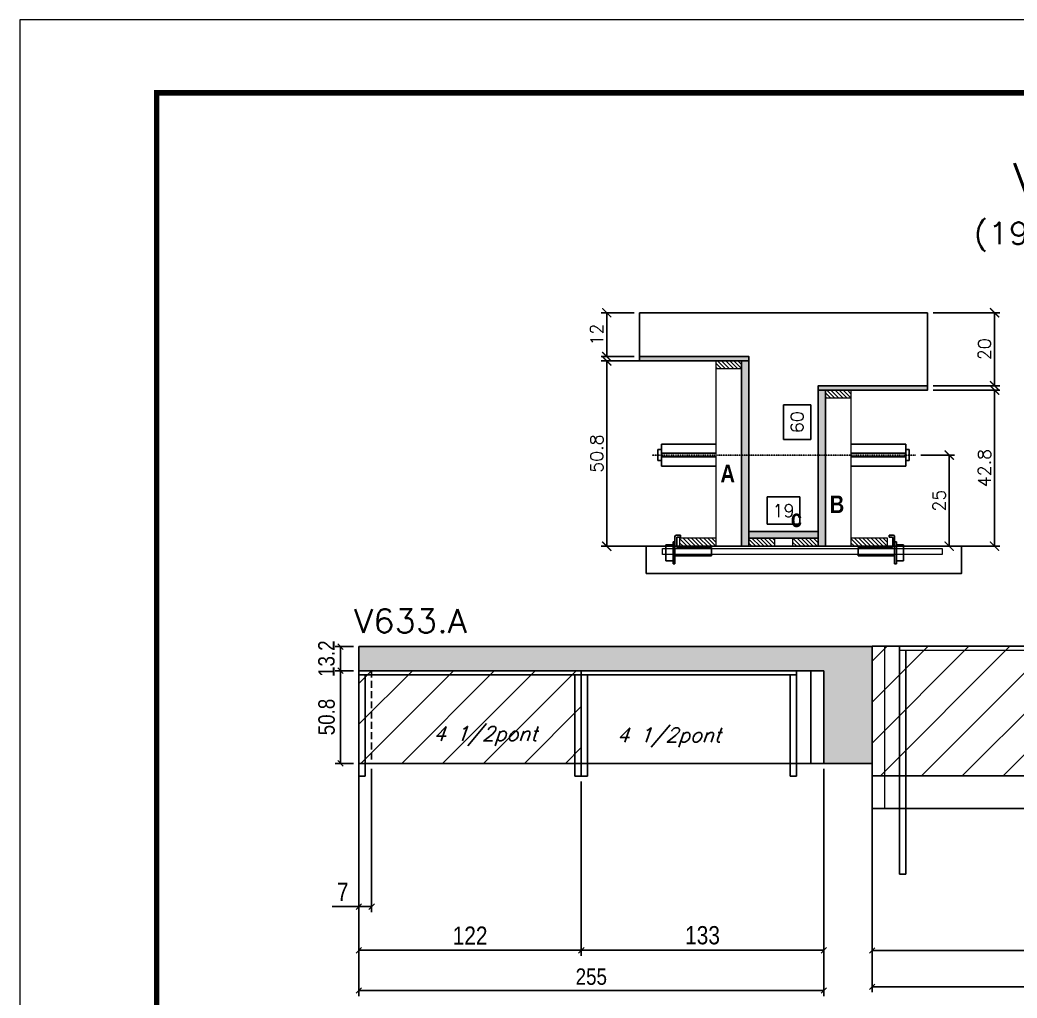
# Model space of a CAD drawing. Extents: x -20960 to -5926, y -2106 to 21915.
# Drawn here: x -12207 to -11660, y 11042 to 11578 of the extents above; entities that cross this region are included whole.
import ezdxf
from ezdxf.enums import TextEntityAlignment as Align

# ---------------------------------------------------------------- set-up
doc = ezdxf.new("R2010")
doc.units = 0
doc.linetypes.add('DASHED', pattern=[0.75, 0.5, -0.25])
doc.linetypes.add('HIDDEN', pattern=[0.375, 0.25, -0.125])
for name, color, linetype in [('barrote', 251, 'Continuous'), ('COTA', 241, 'Continuous'), ('Cota Seção (2x)', 4, 'Continuous'), ('detalhes', 4, 'Continuous'), ('Painéis', 200, 'Continuous'), ('presilha', 1, 'Continuous'), ('Reaproveitamento', 251, 'Continuous'), ('SARR_2.2x7', 40, 'Continuous'), ('SARR_3.5x7', 81, 'Continuous'), ('TENSOR', 3, 'Continuous'), ('texto', 7, 'Continuous'), ('Texto de Titulo', 7, 'Continuous'), ('Texto Qtd Sarr', 242, 'Continuous')]:
    doc.layers.add(name, color=color, linetype=linetype)
for name, color, linetype, lineweight in [('CONCRETO', 251, 'Continuous', 25), ('Folhas', 255, 'Continuous', 9), ('Hachura', 251, 'Continuous', 9), ('Madeira', 126, 'Continuous', 18), ('Sarr 2.2x7', 40, 'Continuous', 9), ('SARRAFO DE PRESSAO', 251, 'DASHED', 9), ('SCO-___-LAJ', 2, 'Continuous', 0), ('Texto Seção', 7, 'Continuous', 15)]:
    doc.layers.add(name, color=color, linetype=linetype, lineweight=lineweight)
doc.styles.add('COTA TECNICA', font='techl___.ttf', dxfattribs={"height": 10})
doc.styles.add('COTA TECNICA-50', font='techl___.ttf', dxfattribs={"height": 9})
doc.styles.add('REGUA-120', font='ROMANS.shx', dxfattribs={"height": 15})
doc.styles.add('Romans', font='romans.shx')
doc.styles.add('TECNICA', font='techb___.ttf', dxfattribs={"height": 10})
doc.dimstyles.new('COTA PAINEL-50', dxfattribs={"dimtxt": 9, "dimasz": 3, "dimexe": 3, "dimexo": 3, "dimgap": 3, "dimtad": 1, "dimdec": 1, "dimzin": 12, "dimdsep": 46, "dimtxsty": 'COTA TECNICA-50', "dimblk1": 'OBLIQUE', "dimblk2": 'OBLIQUE', "dimsah": 1, "dimcen": 0.9, "dimclrd": 4, "dimclre": 4, "dimclrt": 240, "dimadec": 1, "dimazin": 3, "dimtfac": 1, "dimtdec": 1, "dimtmove": 0, "dimatfit": 3, "dimfxl": 1, "dimtolj": 1, "dimtzin": 12, "dimarcsym": 0})
doc.dimstyles.new('Cota Seção (2x)', dxfattribs={"dimtxt": 7, "dimasz": 5, "dimexe": 3, "dimexo": 3, "dimgap": 2, "dimtad": 3, "dimdec": 1, "dimlfac": 0.5, "dimzin": 12, "dimdsep": 46, "dimtxsty": 'Romans', "dimblk": 'ARCHTICK', "dimcen": 0, "dimclrd": 4, "dimclre": 4, "dimclrt": 1, "dimadec": 1, "dimazin": 3, "dimtfac": 1, "dimtdec": 1, "dimtmove": 0, "dimatfit": 3, "dimldrblk": 'OBLIQUE', "dimfxl": 1, "dimtolj": 1, "dimtzin": 12, "dimarcsym": 0})
doc.dimstyles.new('Cota Seção interna', dxfattribs={"dimtxt": 7, "dimasz": 6, "dimexe": 0.18, "dimexo": 2, "dimgap": -4, "dimtad": 3, "dimdec": 1, "dimlfac": 0.5, "dimzin": 12, "dimdsep": 46, "dimtxsty": 'Romans', "dimblk": 'ARCHTICK', "dimcen": 0.09, "dimse1": 1, "dimse2": 1, "dimsd1": 1, "dimsd2": 1, "dimclrd": 180, "dimclre": 5, "dimclrt": 1, "dimadec": 0, "dimazin": 3, "dimtfac": 1, "dimtdec": 1, "dimtofl": 0, "dimtmove": 0, "dimatfit": 3, "dimldrblk": 'ARCHTICK', "dimfxl": 1, "dimtolj": 1, "dimtzin": 0, "dimarcsym": 0})
doc.dimstyles.new('PAINEL', dxfattribs={"dimtxt": 10, "dimasz": 3, "dimexe": 3, "dimexo": 3, "dimgap": 3, "dimtad": 1, "dimdec": 1, "dimzin": 12, "dimdsep": 46, "dimtxsty": 'COTA TECNICA', "dimblk1": 'OBLIQUE', "dimblk2": 'OBLIQUE', "dimsah": 1, "dimcen": 0.9, "dimclrd": 4, "dimclre": 4, "dimclrt": 240, "dimadec": 1, "dimazin": 3, "dimtfac": 1, "dimtdec": 1, "dimtmove": 0, "dimatfit": 3, "dimfxl": 1, "dimtolj": 1, "dimtzin": 12, "dimarcsym": 0})
pattern_1 = [(45, (-13.5, -4594.3), (-11.22532, 11.22532), [])]

# ---------------------------------------------------------------- blocks, each defined once
blk = doc.blocks.new('9999999999')
at = {"layer": 'Folhas'}
blk.add_lwpolyline([(98138.98, 34190.21), (99623.98, 34190.21), (99623.98, 35240.21), (98138.98, 35240.21)], close=True, dxfattribs=at)
at = {"layer": 'Folhas', "color": 30, "const_width": 3}
blk.add_lwpolyline([(98213.98, 34230.21), (99583.98, 34230.21), (99583.98, 35200.21), (98213.98, 35200.21)], close=True, dxfattribs=at)
blk = doc.blocks.new('titulo1')
at = {"layer": 'Defpoints', "color": 252, "linetype": 'HIDDEN', "ltscale": 2}
blk.add_line((0, 0), (0, 125), dxfattribs=at)
at = {"layer": 'Defpoints', "style": 'Romans', "oblique": 15}
blk.add_attdef('FOLHA', text='', height=10, dxfattribs=at).set_placement((0, 15.58), align=Align.MIDDLE_CENTER)
at = {"layer": 'Texto Qtd Sarr', "color": 3, "style": 'Romans', "oblique": 15}
for tag, height, p in [('TITULO', 17, (0, 71.45)), ('SEÇÃO', 12, (0, 41.55))]:
    blk.add_attdef(tag, text='', height=height, dxfattribs=at).set_placement(p, align=Align.MIDDLE_CENTER)
blk = doc.blocks.new('_Oblique')
at = {"color": 0, "linetype": 'ByBlock', "lineweight": -2}
blk.add_line((-0.5, -0.5), (0.5, 0.5), dxfattribs=at)
blk = doc.blocks.new('*D1461')
at = {"layer": 'COTA', "color": 4, "lineweight": -2, "ltscale": 25, "transparency": 16777216}
for p, q in [((-12021.08, 11160.6), (-12021.08, 11065.08)), ((-11899.08, 11160.6), (-11899.08, 11065.08)), ((-12021.08, 11068.08), (-11899.08, 11068.08))]:
    blk.add_line(p, q, dxfattribs=at)
at = {"layer": 'Defpoints', "color": 0, "ltscale": 25, "transparency": 16777216}
for p in [(-12021.08, 11163.6), (-11899.08, 11163.6), (-11899.08, 11068.08)]:
    blk.add_point(p, dxfattribs=at)
at = {"layer": 'COTA', "color": 4, "lineweight": -2, "ltscale": 25, "transparency": 16777216, "xscale": 3, "yscale": 3, "zscale": 3, "rotation": 180}
blk.add_blockref('_Oblique', (-12021.08, 11068.08), dxfattribs=at)
at = {"layer": 'COTA', "color": 4, "lineweight": -2, "ltscale": 25, "transparency": 16777216, "xscale": 3, "yscale": 3, "zscale": 3}
blk.add_blockref('_Oblique', (-11899.08, 11068.08), dxfattribs=at)
at = {"layer": 'COTA', "color": 240, "ltscale": 25, "transparency": 16777216, "insert": (-11960.08, 11076.14), "char_height": 10, "attachment_point": 5, "style": 'COTA TECNICA'}
blk.add_mtext('\\A1;122', dxfattribs=at)
blk = doc.blocks.new('*D1350')
at = {"layer": 'COTA', "color": 4, "lineweight": -2, "ltscale": 25, "transparency": 16777216}
for p, q in [((-11899.08, 11160.6), (-11899.08, 11065.08)), ((-11766.08, 11160.6), (-11766.08, 11065.08)), ((-11899.08, 11068.08), (-11766.08, 11068.08))]:
    blk.add_line(p, q, dxfattribs=at)
at = {"layer": 'Defpoints', "color": 0, "ltscale": 25, "transparency": 16777216}
for p in [(-11899.08, 11163.6), (-11766.08, 11163.6), (-11766.08, 11068.08)]:
    blk.add_point(p, dxfattribs=at)
at = {"layer": 'COTA', "color": 4, "lineweight": -2, "ltscale": 25, "transparency": 16777216, "xscale": 3, "yscale": 3, "zscale": 3, "rotation": 180}
blk.add_blockref('_Oblique', (-11899.08, 11068.08), dxfattribs=at)
at = {"layer": 'COTA', "color": 4, "lineweight": -2, "ltscale": 25, "transparency": 16777216, "xscale": 3, "yscale": 3, "zscale": 3}
blk.add_blockref('_Oblique', (-11766.08, 11068.08), dxfattribs=at)
at = {"layer": 'COTA', "color": 240, "ltscale": 25, "transparency": 16777216, "insert": (-11832.58, 11076.3), "char_height": 10, "attachment_point": 5, "style": 'COTA TECNICA'}
blk.add_mtext('\\A1;133', dxfattribs=at)
blk = doc.blocks.new('*D1351')
at = {"layer": 'COTA', "color": 4, "lineweight": -2, "ltscale": 25, "transparency": 16777216}
for p, q in [((-11739.49, 11160.8), (-11739.49, 11065.01)), ((-11495.49, 11106.8), (-11495.49, 11065.01)), ((-11739.49, 11068.01), (-11495.49, 11068.01))]:
    blk.add_line(p, q, dxfattribs=at)
at = {"layer": 'Defpoints', "color": 0, "ltscale": 25, "transparency": 16777216}
for p in [(-11739.49, 11163.8), (-11495.49, 11109.8), (-11495.49, 11068.01)]:
    blk.add_point(p, dxfattribs=at)
at = {"layer": 'COTA', "color": 4, "lineweight": -2, "ltscale": 25, "transparency": 16777216, "xscale": 3, "yscale": 3, "zscale": 3, "rotation": 180}
blk.add_blockref('_Oblique', (-11739.49, 11068.01), dxfattribs=at)
at = {"layer": 'COTA', "color": 4, "lineweight": -2, "ltscale": 25, "transparency": 16777216, "xscale": 3, "yscale": 3, "zscale": 3}
blk.add_blockref('_Oblique', (-11495.49, 11068.01), dxfattribs=at)
at = {"layer": 'COTA', "color": 240, "ltscale": 25, "transparency": 16777216, "insert": (-11617.49, 11076.08), "char_height": 10, "attachment_point": 5, "style": 'COTA TECNICA'}
blk.add_mtext('\\A1;244', dxfattribs=at)
blk = doc.blocks.new('*D1352')
at = {"layer": 'COTA', "color": 4, "lineweight": -2, "ltscale": 25, "transparency": 16777216}
for p, q in [((-11739.49, 11160.8), (-11739.49, 11045.08)), ((-10950.47, 11102.8), (-10950.47, 11045.08)), ((-11739.49, 11048.08), (-10950.47, 11048.08))]:
    blk.add_line(p, q, dxfattribs=at)
at = {"layer": 'Defpoints', "color": 0, "ltscale": 25, "transparency": 16777216}
for p in [(-11739.49, 11163.8), (-10950.47, 11105.8), (-10950.47, 11048.08)]:
    blk.add_point(p, dxfattribs=at)
at = {"layer": 'COTA', "color": 4, "lineweight": -2, "ltscale": 25, "transparency": 16777216, "xscale": 3, "yscale": 3, "zscale": 3, "rotation": 180}
blk.add_blockref('_Oblique', (-11739.49, 11048.08), dxfattribs=at)
at = {"layer": 'COTA', "color": 4, "lineweight": -2, "ltscale": 25, "transparency": 16777216, "xscale": 3, "yscale": 3, "zscale": 3}
blk.add_blockref('_Oblique', (-10950.47, 11048.08), dxfattribs=at)
at = {"layer": 'COTA', "color": 240, "ltscale": 25, "transparency": 16777216, "insert": (-11344.98, 11056.18), "char_height": 10, "attachment_point": 5, "style": 'COTA TECNICA'}
blk.add_mtext('\\A1;789', dxfattribs=at)
blk = doc.blocks.new('*D1467')
at = {"layer": 'COTA', "color": 4, "lineweight": -2, "ltscale": 25, "transparency": 16777216}
for p, q in [((-12014.08, 11167.6), (-12014.08, 11089.04)), ((-12021.08, 11160.6), (-12021.08, 11089.04)), ((-12021.08, 11092.04), (-12035.81, 11092.04)), ((-12014.08, 11092.04), (-12021.08, 11092.04))]:
    blk.add_line(p, q, dxfattribs=at)
at = {"layer": 'Defpoints', "color": 0, "ltscale": 25, "transparency": 16777216}
for p in [(-12014.08, 11170.6), (-12021.08, 11163.6), (-12021.08, 11092.04)]:
    blk.add_point(p, dxfattribs=at)
at = {"layer": 'COTA', "color": 4, "lineweight": -2, "ltscale": 25, "transparency": 16777216, "xscale": 3, "yscale": 3, "zscale": 3, "rotation": 180}
blk.add_blockref('_Oblique', (-12021.08, 11092.04), dxfattribs=at)
at = {"layer": 'COTA', "color": 4, "lineweight": -2, "ltscale": 25, "transparency": 16777216, "xscale": 3, "yscale": 3, "zscale": 3}
blk.add_blockref('_Oblique', (-12014.08, 11092.04), dxfattribs=at)
at = {"layer": 'COTA', "color": 240, "ltscale": 25, "transparency": 16777216, "insert": (-12029.95, 11100.11), "char_height": 10, "attachment_point": 5, "style": 'COTA TECNICA'}
blk.add_mtext('\\A1;7', dxfattribs=at)
blk = doc.blocks.new('_ArchTick')
at = {"color": 0, "linetype": 'ByBlock', "const_width": 0.15}
blk.add_lwpolyline([(-0.5, -0.5), (0.5, 0.5)], dxfattribs=at)
blk = doc.blocks.new('*D1266')
at = {"layer": 'COTA', "color": 4, "lineweight": -2, "transparency": 16777216}
for p, q in [((-11706.13, 11375.27), (-11669.41, 11375.27)), ((-11672.41, 11289.67), (-11672.41, 11375.27)), ((-11723.73, 11289.67), (-11669.41, 11289.67))]:
    blk.add_line(p, q, dxfattribs=at)
at = {"layer": 'Defpoints', "color": 0, "transparency": 16777216}
for p in [(-11709.13, 11375.27), (-11672.41, 11375.27), (-11726.73, 11289.67)]:
    blk.add_point(p, dxfattribs=at)
at = {"layer": 'COTA', "color": 4, "lineweight": -2, "transparency": 16777216, "xscale": 5, "yscale": 5, "zscale": 5}
for p, rotation in [((-11672.41, 11375.27), 90), ((-11672.41, 11289.67), 270)]:
    blk.add_blockref('_ArchTick', p, dxfattribs=dict(at, rotation=rotation))
at = {"layer": 'COTA', "color": 1, "transparency": 16777216, "insert": (-11677.91, 11332.47), "char_height": 7, "attachment_point": 5, "rotation": 90, "style": 'Romans'}
blk.add_mtext('\\A1;42.8', dxfattribs=at)
blk = doc.blocks.new('*D1267')
at = {"layer": 'COTA', "color": 4, "lineweight": -2, "transparency": 16777216}
for p, q in [((-11706.13, 11417.67), (-11669.41, 11417.67)), ((-11672.41, 11377.67), (-11672.41, 11417.67)), ((-11706.13, 11377.67), (-11669.41, 11377.67))]:
    blk.add_line(p, q, dxfattribs=at)
at = {"layer": 'Defpoints', "color": 0, "transparency": 16777216}
for p in [(-11709.13, 11417.67), (-11672.41, 11417.67), (-11709.13, 11377.67)]:
    blk.add_point(p, dxfattribs=at)
at = {"layer": 'COTA', "color": 4, "lineweight": -2, "transparency": 16777216, "xscale": 5, "yscale": 5, "zscale": 5}
for p, rotation in [((-11672.41, 11417.67), 90), ((-11672.41, 11377.67), 270)]:
    blk.add_blockref('_ArchTick', p, dxfattribs=dict(at, rotation=rotation))
at = {"layer": 'COTA', "color": 1, "transparency": 16777216, "insert": (-11677.91, 11397.67), "char_height": 7, "attachment_point": 5, "rotation": 90, "style": 'Romans'}
blk.add_mtext('\\A1;20', dxfattribs=at)
blk = doc.blocks.new('*D1268')
at = {"layer": 'Cota Seção (2x)', "color": 180, "lineweight": -2, "transparency": 16777216}
for p, q in [((-11773.13, 11367.17), (-11788.13, 11367.17)), ((-11788.13, 11367.17), (-11788.13, 11348.17)), ((-11773.13, 11348.17), (-11773.13, 11367.17)), ((-11788.13, 11348.17), (-11773.13, 11348.17))]:
    blk.add_line(p, q, dxfattribs=at)
at = {"layer": 'Defpoints', "color": 0, "transparency": 16777216}
for p in [(-11769.13, 11417.67), (-11769.13, 11417.67), (-11769.13, 11297.67)]:
    blk.add_point(p, dxfattribs=at)
at = {"layer": 'Cota Seção (2x)', "color": 1, "transparency": 16777216, "insert": (-11780.63, 11357.67), "char_height": 7, "attachment_point": 5, "rotation": 90, "style": 'Romans'}
blk.add_mtext('\\A1;60', dxfattribs=at)
blk = doc.blocks.new('PRESILHA METÁLICA 1')
at = {"layer": 'presilha'}
for p, q in [((7.5, 10.64), (7.5, 19.86)), ((12, 21), (8.64, 21)), ((9, 11.57), (9, 18.93)), ((12, 19.5), (9.57, 19.5)), ((12, 21), (12, 19.5)), ((0, 13), (6, 13)), ((0, 13), (0, 0)), ((6, 15.5), (7.5, 15.5)), ((6, -2.5), (6, 15.5)), ((6, 13), (6, 0)), ((7.5, 15.5), (7.5, -2.5)), ((37.5, 11), (9.57, 11)), ((37.5, 11), (37.5, 4.1)), ((6, 0), (0, 0)), ((37.5, 4.1), (7.5, 4.1)), ((7.5, -2.5), (6, -2.5))]:
    blk.add_line(p, q, dxfattribs=at)
for centre, radius, start, end in [((8.64, 19.86), 1.14, 90, 180), ((9.57, 18.93), 0.57, 90, 180), ((9.57, 11.57), 0.57, 180, 270)]:
    blk.add_arc(centre, radius, start, end, dxfattribs=at)
blk = doc.blocks.new('*D1269')
at = {"layer": 'Cota Seção (2x)', "color": 180, "lineweight": -2, "transparency": 16777216}
for p, q in [((-11779.13, 11316.67), (-11797.13, 11316.67)), ((-11797.13, 11316.67), (-11797.13, 11301.67)), ((-11779.13, 11301.67), (-11779.13, 11316.67)), ((-11797.13, 11301.67), (-11779.13, 11301.67))]:
    blk.add_line(p, q, dxfattribs=at)
at = {"layer": 'Defpoints', "color": 0, "transparency": 16777216}
for p in [(-11769.13, 11297.67), (-11807.13, 11289.67), (-11769.13, 11289.67)]:
    blk.add_point(p, dxfattribs=at)
at = {"layer": 'Cota Seção (2x)', "color": 1, "transparency": 16777216, "insert": (-11788.13, 11309.17), "char_height": 7, "attachment_point": 5, "style": 'Romans'}
blk.add_mtext('\\A1;19', dxfattribs=at)
blk = doc.blocks.new('*D1270')
at = {"layer": 'COTA', "color": 4, "lineweight": -2, "transparency": 16777216}
for p, q in [((-11828.13, 11391.27), (-11888.1, 11391.27)), ((-11885.1, 11391.27), (-11885.1, 11289.67)), ((-11828.13, 11289.67), (-11888.1, 11289.67))]:
    blk.add_line(p, q, dxfattribs=at)
at = {"layer": 'Defpoints', "color": 0, "transparency": 16777216}
for p in [(-11825.13, 11391.27), (-11885.1, 11289.67), (-11825.13, 11289.67)]:
    blk.add_point(p, dxfattribs=at)
at = {"layer": 'COTA', "color": 4, "lineweight": -2, "transparency": 16777216, "xscale": 5, "yscale": 5, "zscale": 5}
for p, rotation in [((-11885.1, 11391.27), 90), ((-11885.1, 11289.67), 270)]:
    blk.add_blockref('_ArchTick', p, dxfattribs=dict(at, rotation=rotation))
at = {"layer": 'COTA', "color": 1, "transparency": 16777216, "insert": (-11890.6, 11340.47), "char_height": 7, "attachment_point": 5, "rotation": 90, "style": 'Romans'}
blk.add_mtext('\\A1;50.8', dxfattribs=at)
blk = doc.blocks.new('*D1271')
at = {"layer": 'COTA', "color": 4, "lineweight": -2, "transparency": 16777216}
for p, q in [((-11712.82, 11339.64), (-11694.27, 11339.64)), ((-11697.27, 11339.64), (-11697.27, 11289.67)), ((-11712.82, 11289.67), (-11694.27, 11289.67))]:
    blk.add_line(p, q, dxfattribs=at)
at = {"layer": 'Defpoints', "color": 0, "transparency": 16777216}
for p in [(-11715.82, 11339.64), (-11715.82, 11289.67), (-11697.27, 11289.67)]:
    blk.add_point(p, dxfattribs=at)
at = {"layer": 'COTA', "color": 4, "lineweight": -2, "transparency": 16777216, "xscale": 5, "yscale": 5, "zscale": 5}
for p, rotation in [((-11697.27, 11339.64), 90), ((-11697.27, 11289.67), 270)]:
    blk.add_blockref('_ArchTick', p, dxfattribs=dict(at, rotation=rotation))
at = {"layer": 'COTA', "color": 1, "transparency": 16777216, "insert": (-11702.77, 11314.65), "char_height": 7, "attachment_point": 5, "rotation": 90, "style": 'Romans'}
blk.add_mtext('\\A1;25', dxfattribs=at)
blk = doc.blocks.new('*D1272')
at = {"layer": 'COTA', "color": 4, "lineweight": -2, "transparency": 16777216}
for p, q in [((-11870.13, 11417.67), (-11888.1, 11417.67)), ((-11885.1, 11393.67), (-11885.1, 11417.67)), ((-11870.13, 11393.67), (-11888.1, 11393.67))]:
    blk.add_line(p, q, dxfattribs=at)
at = {"layer": 'Defpoints', "color": 0, "transparency": 16777216}
for p in [(-11885.1, 11417.67), (-11867.13, 11417.67), (-11867.13, 11393.67)]:
    blk.add_point(p, dxfattribs=at)
at = {"layer": 'COTA', "color": 4, "lineweight": -2, "transparency": 16777216, "xscale": 5, "yscale": 5, "zscale": 5}
for p, rotation in [((-11885.1, 11417.67), 90), ((-11885.1, 11393.67), 270)]:
    blk.add_blockref('_ArchTick', p, dxfattribs=dict(at, rotation=rotation))
at = {"layer": 'COTA', "color": 1, "transparency": 16777216, "insert": (-11890.6, 11405.67), "char_height": 7, "attachment_point": 5, "rotation": 90, "style": 'Romans'}
blk.add_mtext('\\A1;12', dxfattribs=at)
blk = doc.blocks.new('*D1365')
at = {"layer": 'COTA', "color": 4, "lineweight": -2, "transparency": 16777216}
for p, q in [((-12021.08, 11167.6), (-12021.08, 11043.02)), ((-11766.08, 11167.6), (-11766.08, 11043.02)), ((-12021.08, 11046.02), (-11766.08, 11046.02))]:
    blk.add_line(p, q, dxfattribs=at)
at = {"layer": 'Defpoints', "color": 0, "transparency": 16777216}
for p in [(-12021.08, 11170.6), (-11766.08, 11170.6), (-11766.08, 11046.02)]:
    blk.add_point(p, dxfattribs=at)
at = {"layer": 'COTA', "color": 4, "lineweight": -2, "transparency": 16777216, "xscale": 3, "yscale": 3, "zscale": 3, "rotation": 180}
blk.add_blockref('_Oblique', (-12021.08, 11046.02), dxfattribs=at)
at = {"layer": 'COTA', "color": 4, "lineweight": -2, "transparency": 16777216, "xscale": 3, "yscale": 3, "zscale": 3}
blk.add_blockref('_Oblique', (-11766.08, 11046.02), dxfattribs=at)
at = {"layer": 'COTA', "color": 240, "transparency": 16777216, "insert": (-11893.58, 11053.61), "char_height": 9, "attachment_point": 5, "style": 'COTA TECNICA-50'}
blk.add_mtext('\\A1;255', dxfattribs=at)
blk = doc.blocks.new('*D1369')
at = {"layer": 'COTA', "color": 4, "lineweight": -2, "transparency": 16777216}
for p, q in [((-12024.08, 11221.4), (-12034.14, 11221.4)), ((-12031.14, 11170.6), (-12031.14, 11221.4)), ((-12024.08, 11170.6), (-12034.14, 11170.6))]:
    blk.add_line(p, q, dxfattribs=at)
at = {"layer": 'Defpoints', "color": 0, "transparency": 16777216}
for p in [(-12031.14, 11221.4), (-12021.08, 11221.4), (-12021.08, 11170.6)]:
    blk.add_point(p, dxfattribs=at)
at = {"layer": 'COTA', "color": 4, "lineweight": -2, "transparency": 16777216, "xscale": 3, "yscale": 3, "zscale": 3}
for p, rotation in [((-12031.14, 11221.4), 90), ((-12031.14, 11170.6), 270)]:
    blk.add_blockref('_Oblique', p, dxfattribs=dict(at, rotation=rotation))
at = {"layer": 'COTA', "color": 240, "transparency": 16777216, "insert": (-12038.76, 11196), "char_height": 9, "attachment_point": 5, "rotation": 90, "style": 'COTA TECNICA-50'}
blk.add_mtext('\\A1;50.8', dxfattribs=at)
blk = doc.blocks.new('*D1370')
at = {"layer": 'COTA', "color": 4, "lineweight": -2, "transparency": 16777216}
for p, q in [((-12024.08, 11234.6), (-12034.14, 11234.6)), ((-12031.14, 11221.4), (-12031.14, 11234.6)), ((-12024.08, 11221.4), (-12034.14, 11221.4))]:
    blk.add_line(p, q, dxfattribs=at)
at = {"layer": 'Defpoints', "color": 0, "transparency": 16777216}
for p in [(-12031.14, 11234.6), (-12021.08, 11234.6), (-12021.08, 11221.4)]:
    blk.add_point(p, dxfattribs=at)
at = {"layer": 'COTA', "color": 4, "lineweight": -2, "transparency": 16777216, "xscale": 3, "yscale": 3, "zscale": 3}
for p, rotation in [((-12031.14, 11234.6), 90), ((-12031.14, 11221.4), 270)]:
    blk.add_blockref('_Oblique', p, dxfattribs=dict(at, rotation=rotation))
at = {"layer": 'COTA', "color": 240, "transparency": 16777216, "insert": (-12038.84, 11228), "char_height": 9, "attachment_point": 5, "rotation": 90, "style": 'COTA TECNICA-50'}
blk.add_mtext('\\A1;13.2', dxfattribs=at)

msp = doc.modelspace()

# ---------------------------------------------------------------- hatches: boundary and pattern name
at = {"layer": 'COTA', "ltscale": 25}
h = msp.add_hatch(dxfattribs=at)
h.set_pattern_fill('AR-CONC', color=256, scale=0.03)
h.set_pattern_definition([(50, (-1559.58, -4808.4884), (5.4655401, -0.4781726), [0.5715, -6.2865]), (355, (-1559.58, -4808.4884), (-1.0573026, 5.7317054), [0.4572, -5.0292175]), (100.451445, (-1559.1246, -4808.528), (4.4082374, 5.2535326), [0.4857003, -5.3427073]), (46.1842, (-1559.58, -4806.9644), (8.1323712, -1.2612698), [0.85725, -9.42975]), (96.635558, (-1558.9024, -4807.0695), (7.122124, 7.4227837), [0.7285507, -8.0140682]), (351.18415, (-1559.58, -4806.964), (7.122124, 7.4227837), [0.685799, -7.543792]), (21, (-1558.818, -4807.3454), (4.5484317, -3.0679559), [0.5715, -6.2865]), (326, (-1558.818, -4807.3454), (1.8540609, 5.525639), [0.4572, -5.0292]), (71.451445, (-1558.439, -4807.601), (6.4024926, 2.457683), [0.4857003, -5.3426981]), (37.5, (-1559.5801, -4808.4884), (0.0926581, 2.53665117), [0, -4.96824, 0, -5.1054, 0, -5.04825]), (7.5, (-1559.58, -4808.4884), (2.00458988, 3.00541724), [0, -2.91084, 0, -4.85394, 0, -1.92405]), (327.5, (-1561.2794, -4808.4884), (4.06771786, -0.17186232), [0, -1.905, 0, -5.9436, 0, -7.8867]), (317.5, (-1562.0414, -4808.4884), (4.44387544, 0.7627947), [0, -2.4765, 0, -3.94716, 0, -5.6007])])
h.paths.add_polyline_path([(-11739.49, 11234.6), (-12021.08, 11234.6), (-12021.08, 11221.4), (-11766.08, 11221.4), (-11766.08, 11170.6), (-11739.49, 11170.6)])
at = {"layer": 'Hachura'}
h = msp.add_hatch(color=256, dxfattribs=at)
h.dxf.hatch_style = 1
h.paths.add_polyline_path([(-11807.13, 11391.27), (-11807.13, 11393.67), (-11867.13, 11393.67), (-11867.13, 11391.27)])
h = msp.add_hatch(dxfattribs=at)
h.set_pattern_fill('ANSI31', color=256, scale=0.5, angle=270, style=0)
h.set_pattern_definition([(315, (11080.6927, 3083.6224), (1.12253202, 1.12253202), [])])
h.paths.add_polyline_path([(-11825.13, 11386.87), (-11825.13, 11391.27), (-11811.13, 11391.27), (-11811.13, 11386.87)])
h = msp.add_hatch(color=256, dxfattribs=at)
h.dxf.hatch_style = 1
h.paths.add_polyline_path([(-11807.13, 11391.27), (-11811.13, 11391.27), (-11811.13, 11289.67), (-11807.13, 11289.67)])
h = msp.add_hatch(color=256, dxfattribs=at)
h.dxf.hatch_style = 1
h.paths.add_polyline_path([(-11769.13, 11375.27), (-11769.13, 11377.67), (-11709.13, 11377.67), (-11709.13, 11375.27)])
h = msp.add_hatch(color=256, dxfattribs=at)
h.dxf.hatch_style = 1
h.paths.add_polyline_path([(-11765.13, 11375.27), (-11769.13, 11375.27), (-11769.13, 11289.67), (-11765.13, 11289.67)])
h = msp.add_hatch(dxfattribs=at)
h.set_pattern_fill('ANSI31', color=256, scale=0.5, angle=270, style=0)
h.set_pattern_definition([(315, (11140.6927, 3067.6224), (1.12253202, 1.12253202), [])])
h.paths.add_polyline_path([(-11765.13, 11370.87), (-11765.13, 11375.27), (-11751.13, 11375.27), (-11751.13, 11370.87)])
h = msp.add_hatch(color=256, dxfattribs=at)
h.dxf.hatch_style = 1
h.paths.add_polyline_path([(-11807.13, 11294.07), (-11807.13, 11297.67), (-11769.13, 11297.67), (-11769.13, 11294.07)])
h = msp.add_hatch(dxfattribs=at)
h.set_pattern_fill('ANSI31', color=256, scale=0.5, angle=270, style=0)
h.set_pattern_definition([(315, (11046.6927, 3060.0224), (1.12253202, 1.12253202), [])])
h.paths.add_polyline_path([(-11825.13, 11289.67), (-11825.13, 11294.07), (-11845.13, 11294.07), (-11845.13, 11289.67)])
h = msp.add_hatch(dxfattribs=at)
h.set_pattern_fill('ANSI31', color=256, scale=0.5, angle=270, style=0)
h.set_pattern_definition([(315, (11149.4948, 3060.0224), (1.12253202, 1.12253202), [])])
h.paths.add_polyline_path([(-11807.13, 11289.67), (-11807.13, 11294.07), (-11793.13, 11294.07), (-11793.13, 11289.67)])
h = msp.add_hatch(dxfattribs=at)
h.set_pattern_fill('ANSI31', color=256, scale=0.5, angle=270, style=0)
h.set_pattern_definition([(315, (11149.4927, 3060.0224), (1.12253202, 1.12253202), [])])
h.paths.add_polyline_path([(-11769.13, 11289.67), (-11769.13, 11294.07), (-11783.13, 11294.07), (-11783.13, 11289.67)])
h = msp.add_hatch(dxfattribs=at)
h.set_pattern_fill('ANSI31', color=256, scale=0.5, angle=270, style=0)
h.set_pattern_definition([(315, (11140.6927, 3060.0224), (1.12253202, 1.12253202), [])])
h.paths.add_polyline_path([(-11731.13, 11289.67), (-11731.13, 11294.07), (-11751.13, 11294.07), (-11751.13, 11289.67)])
at = {"layer": 'Reaproveitamento'}
h = msp.add_hatch(dxfattribs=at)
h.set_pattern_fill('ANSI31', color=256, scale=5)
h.set_pattern_definition(pattern_1)
h.paths.add_polyline_path([(-11495.49, 11163.8), (-11495.49, 11234.8), (-11739.49, 11234.8), (-11739.49, 11163.8)])
h = msp.add_hatch(dxfattribs=at)
h.set_pattern_fill('ANSI31', color=256, scale=5)
h.set_pattern_definition(pattern_1)
h.paths.add_polyline_path([(-11899.08, 11221.4), (-12021.08, 11221.4), (-12021.08, 11170.6), (-11899.08, 11170.6)])

# ---------------------------------------------------------------- linework, layer by layer
at = {"ltscale": 3}
for p, q in [((-11855.13, 11345.64), (-11855.13, 11333.64)), ((-11855.13, 11345.64), (-11825.13, 11345.64)), ((-11721.13, 11345.64), (-11751.13, 11345.64)), ((-11721.13, 11345.64), (-11721.13, 11333.64)), ((-11857.13, 11342.64), (-11857.13, 11336.64)), ((-11855.13, 11342.64), (-11857.13, 11342.64)), ((-11825.13, 11340.64), (-11855.13, 11340.64)), ((-11825.13, 11338.64), (-11855.13, 11338.64)), ((-11751.13, 11340.64), (-11721.13, 11340.64)), ((-11751.13, 11338.64), (-11721.13, 11338.64)), ((-11719.13, 11342.64), (-11721.13, 11342.64)), ((-11719.13, 11342.64), (-11719.13, 11336.64)), ((-11855.13, 11336.64), (-11857.13, 11336.64)), ((-11855.13, 11333.64), (-11825.13, 11333.64)), ((-11721.13, 11333.64), (-11751.13, 11333.64)), ((-11721.13, 11336.64), (-11719.13, 11336.64))]:
    msp.add_line(p, q, dxfattribs=at)
at = {"layer": 'barrote'}
msp.add_lwpolyline([(-11863.49, 11274.67), (-11690.52, 11274.67), (-11690.52, 11289.67), (-11863.49, 11289.67)], close=True, dxfattribs=at)
at = {"layer": 'CONCRETO'}
for p, q in [((-11769.13, 11417.67), (-11867.13, 11417.67)), ((-11867.13, 11417.67), (-11867.13, 11393.67)), ((-11709.13, 11417.67), (-11769.13, 11417.67)), ((-11769.13, 11417.67), (-11769.13, 11417.67)), ((-11709.13, 11377.67), (-11709.13, 11417.67)), ((-11867.13, 11393.67), (-11807.13, 11393.67)), ((-11807.13, 11393.67), (-11807.13, 11294.07)), ((-11769.13, 11297.67), (-11769.13, 11377.67)), ((-11769.13, 11377.67), (-11709.13, 11377.67)), ((-11807.13, 11294.07), (-11807.13, 11297.67)), ((-11807.13, 11297.67), (-11769.13, 11297.67)), ((-11807.13, 11294.07), (-11807.13, 11294.07))]:
    msp.add_line(p, q, dxfattribs=at)
at = {"layer": 'COTA', "ltscale": 25}
for p, q in [((-12021.08, 11234.6), (-11739.49, 11234.6)), ((-11766.08, 11170.6), (-11739.49, 11170.6))]:
    msp.add_line(p, q, dxfattribs=at)
at = {"layer": 'COTA', "linetype": 'ByBlock'}
msp.add_line((-12021.08, 11221.4), (-12021.08, 11234.6), dxfattribs=at)
at = {"layer": 'Madeira'}
for points in [[(-11825.13, 11386.87), (-11825.13, 11391.27), (-11811.13, 11391.27), (-11811.13, 11386.87)], [(-11825.13, 11391.27), (-11811.13, 11391.27), (-11811.13, 11289.67), (-11825.13, 11289.67)], [(-11765.13, 11370.87), (-11765.13, 11375.27), (-11751.13, 11375.27), (-11751.13, 11370.87)], [(-11765.13, 11375.27), (-11751.13, 11375.27), (-11751.13, 11289.67), (-11765.13, 11289.67)], [(-11825.13, 11289.67), (-11825.13, 11294.07), (-11845.13, 11294.07), (-11845.13, 11289.67)], [(-11807.13, 11289.67), (-11807.13, 11294.07), (-11793.13, 11294.07), (-11793.13, 11289.67)], [(-11769.13, 11289.67), (-11769.13, 11294.07), (-11783.13, 11294.07), (-11783.13, 11289.67)], [(-11731.13, 11289.67), (-11731.13, 11294.07), (-11751.13, 11294.07), (-11751.13, 11289.67)]]:
    msp.add_lwpolyline(points, close=True, dxfattribs=at)
at = {"layer": 'Painéis'}
for p, q in [((-11739.49, 11234.8), (-11213.49, 11234.8)), ((-11739.49, 11145.8), (-11739.49, 11234.8)), ((-12021.08, 11221.4), (-11766.08, 11221.4)), ((-12021.08, 11170.6), (-11766.08, 11170.6)), ((-11739.49, 11163.8), (-11213.49, 11163.8)), ((-11739.49, 11145.8), (-11213.49, 11145.8))]:
    msp.add_line(p, q, dxfattribs=at)
at = {"layer": 'Painéis', "ltscale": 25}
for p, q in [((-12021.08, 11170.6), (-12021.08, 11221.4)), ((-11899.08, 11163.6), (-11899.08, 11221.4)), ((-11766.08, 11170.6), (-11766.08, 11221.4))]:
    msp.add_line(p, q, dxfattribs=at)
at = {"layer": 'Painéis'}
for points in [[(-11807.13, 11391.27), (-11807.13, 11393.67), (-11867.13, 11393.67), (-11867.13, 11391.27)], [(-11807.13, 11391.27), (-11811.13, 11391.27), (-11811.13, 11289.67), (-11807.13, 11289.67)], [(-11769.13, 11375.27), (-11769.13, 11377.67), (-11709.13, 11377.67), (-11709.13, 11375.27)], [(-11765.13, 11375.27), (-11769.13, 11375.27), (-11769.13, 11289.67), (-11765.13, 11289.67)], [(-11807.13, 11294.07), (-11807.13, 11297.67), (-11769.13, 11297.67), (-11769.13, 11294.07)]]:
    msp.add_lwpolyline(points, close=True, dxfattribs=at)
at = {"layer": 'Sarr 2.2x7'}
for p, q in [((-11732.49, 11145.8), (-11732.49, 11234.8)), ((-11724.49, 11232.6), (-11495.49, 11232.6))]:
    msp.add_line(p, q, dxfattribs=at)
at = {"layer": 'SARR_2.2x7', "linetype": 'Continuous'}
for p, q in [((-12021.08, 11219.2), (-11899.08, 11219.2)), ((-11899.08, 11219.2), (-11781.08, 11219.2)), ((-11773.08, 11221.4), (-11773.08, 11170.6))]:
    msp.add_line(p, q, dxfattribs=at)
at = {"layer": 'SARR_2.2x7', "linetype": 'HIDDEN', "ltscale": 15}
msp.add_line((-12014.08, 11221.4), (-12014.08, 11170.6), dxfattribs=at)
at = {"layer": 'SARR_3.5x7'}
for p, q in [((-11724.49, 11234.8), (-11724.49, 11109.8)), ((-11720.99, 11232.6), (-11720.99, 11109.8)), ((-12021.08, 11221.4), (-12021.08, 11163.6)), ((-12017.58, 11219.2), (-12017.58, 11163.6)), ((-11902.58, 11219.2), (-11902.58, 11163.6)), ((-11895.58, 11219.2), (-11895.58, 11163.6)), ((-11784.58, 11219.2), (-11784.58, 11163.6)), ((-11781.08, 11221.4), (-11781.08, 11163.6)), ((-12021.08, 11163.6), (-12021.08, 11170.6)), ((-12021.08, 11163.6), (-12017.58, 11163.6)), ((-11902.58, 11163.6), (-11895.58, 11163.6)), ((-11784.58, 11163.6), (-11781.08, 11163.6)), ((-11724.49, 11109.8), (-11720.99, 11109.8))]:
    msp.add_line(p, q, dxfattribs=at)
at = {"layer": 'SCO-___-LAJ', "color": 1}
msp.add_lwpolyline([(-11854.49, 11288.33), (-11701.19, 11288.33), (-11701.19, 11285.13), (-11854.49, 11285.13)], close=True, dxfattribs=at)
at = {"layer": 'TENSOR', "linetype": 'HIDDEN', "ltscale": 0.5}
msp.add_line((-11860.13, 11339.64), (-11715.82, 11339.64), dxfattribs=at)

# ---------------------------------------------------------------- block references
at = {"layer": 'presilha', "yscale": 0.6666666666666666, "zscale": 0.6666666666666666}
for p, xscale in [((-11852.7, 11281.7), 0.6666666666666666), ((-11722.26, 11281.7), -0.6666666666666666)]:
    msp.add_blockref('PRESILHA METÁLICA 1', p, dxfattribs=dict(at, xscale=xscale))
at = {"layer": 'SARRAFO DE PRESSAO', "color": 6, "linetype": 'ByBlock'}
msp.add_blockref('9999999999', (-110345.98, -23661.99), dxfattribs=at)
at = {"layer": 'Texto Seção'}
ref = msp.add_blockref('titulo1', (-11630.95, 11403.75), dxfattribs=at)
ref.add_attrib('TITULO', 'V633', dxfattribs={"layer": 'Texto de Titulo', "color": 7, "height": 17, "style": 'Romans', "width": 1.1}).set_placement((-11630.95, 11491.25), align=Align.MIDDLE_CENTER)
ref.add_attrib('SEÇÃO', '(19x60/85)', dxfattribs={"layer": 'Texto de Titulo', "color": 7, "height": 12, "style": 'Romans', "width": 1.1}).set_placement((-11630.95, 11461.25), align=Align.MIDDLE_CENTER)

# ---------------------------------------------------------------- texts
at = {"layer": 'detalhes', "style": 'TECNICA'}
for s, p in [('A', (-11822.73, 11324.7)), ('B', (-11762.77, 11307.86)), ('c', (-11784.15, 11300.16))]:
    msp.add_text(s, height=9.6, dxfattribs=at).set_placement(p)
at = {"layer": 'texto', "color": 2, "char_height": 8, "attachment_point": 5, "style": 'Romans'}
for insert in [(-11951.72, 11185.53), (-11851.04, 11184.83)]:
    msp.add_mtext('{\\Q19;\\C256;4 1/2pont}', dxfattribs=dict(at, insert=insert))
at = {"layer": 'Texto Seção', "style": 'REGUA-120', "width": 1.05}
msp.add_text('V633.A', height=13, dxfattribs=at).set_placement((-12023.75, 11242.22))

# ---------------------------------------------------------------- dimensions: what is measured, and where the dimension line sits
at = {"layer": 'COTA'}
for base, p1, p2, dimstyle, picture, middle in [((-11885.1, 11417.67), (-11867.13, 11393.67), (-11867.13, 11417.67), 'Cota Seção (2x)', '*D1272', (-11890.6, 11405.67)), ((-11672.41, 11417.67), (-11709.13, 11377.67), (-11709.13, 11417.67), 'Cota Seção (2x)', '*D1267', (-11677.91, 11397.67)), ((-11885.1, 11289.67), (-11825.13, 11391.27), (-11825.13, 11289.67), 'Cota Seção (2x)', '*D1270', (-11890.6, 11340.47)), ((-11672.41, 11375.27), (-11726.73, 11289.67), (-11709.13, 11375.27), 'Cota Seção (2x)', '*D1266', (-11677.91, 11332.47)), ((-11697.27, 11289.67), (-11715.82, 11339.64), (-11715.82, 11289.67), 'Cota Seção (2x)', '*D1271', (-11702.77, 11314.65)), ((-12031.14, 11221.4), (-12021.08, 11170.6), (-12021.08, 11221.4), 'COTA PAINEL-50', '*D1369', (-12038.76, 11196))]:
    dim = msp.add_linear_dim(base=base, p1=p1, p2=p2, angle=90, dimstyle=dimstyle, dxfattribs=at)
    dim.commit()
    dim.dimension.update_dxf_attribs({"geometry": picture, "text_midpoint": middle})
dim = msp.add_linear_dim(base=(-12031.14, 11234.6), p1=(-12021.08, 11221.4), p2=(-12021.08, 11234.6), angle=90, dimstyle='COTA PAINEL-50', override={"dimtmove": 1}, dxfattribs=at)
dim.commit()
dim.dimension.update_dxf_attribs({"geometry": '*D1370', "text_midpoint": (-12031.14, 11228), "dimtype": 160})
at = {"layer": 'COTA', "ltscale": 25}
for base, p1, p2, picture, middle in [((-12021.08, 11092.04), (-12014.08, 11170.6), (-12021.08, 11163.6), '*D1467', (-12029.95, 11100.11)), ((-11899.08, 11068.08), (-12021.08, 11163.6), (-11899.08, 11163.6), '*D1461', (-11960.08, 11076.14)), ((-10950.47, 11048.08), (-11739.49, 11163.8), (-10950.47, 11105.8), '*D1352', (-11344.98, 11056.18))]:
    dim = msp.add_linear_dim(base=base, p1=p1, p2=p2, dimstyle='PAINEL', dxfattribs=at)
    dim.commit()
    dim.dimension.update_dxf_attribs({"geometry": picture, "text_midpoint": middle})
at = {"layer": 'COTA'}
dim = msp.add_linear_dim(base=(-11766.08, 11046.02), p1=(-12021.08, 11170.6), p2=(-11766.08, 11170.6), dimstyle='COTA PAINEL-50', dxfattribs=at)
dim.commit()
dim.dimension.update_dxf_attribs({"geometry": '*D1365', "text_midpoint": (-11893.58, 11053.61)})
at = {"layer": 'COTA', "ltscale": 25}
for base, p1, p2, picture, middle in [((-11766.08, 11068.08), (-11899.08, 11163.6), (-11766.08, 11163.6), '*D1350', (-11832.58, 11076.3)), ((-11495.49, 11068.01), (-11739.49, 11163.8), (-11495.49, 11109.8), '*D1351', (-11617.49, 11076.08))]:
    dim = msp.add_linear_dim(base=base, p1=p1, p2=p2, dimstyle='PAINEL', override={"dimtmove": 1}, dxfattribs=at)
    dim.commit()
    dim.dimension.update_dxf_attribs({"geometry": picture, "text_midpoint": middle})
at = {"layer": 'Cota Seção (2x)'}
dim = msp.add_linear_dim(base=(-11769.13, 11417.67), p1=(-11769.13, 11297.67), p2=(-11769.13, 11417.67), angle=90, dimstyle='Cota Seção interna', dxfattribs=at)
dim.commit()
dim.dimension.update_dxf_attribs({"geometry": '*D1268', "text_midpoint": (-11769.13, 11357.67), "dimtype": 160})
dim = msp.add_linear_dim(base=(-11769.13, 11297.67), p1=(-11807.13, 11289.67), p2=(-11769.13, 11289.67), dimstyle='Cota Seção interna', dxfattribs=at)
dim.commit()
dim.dimension.update_dxf_attribs({"geometry": '*D1269', "text_midpoint": (-11788.13, 11309.17)})

doc.saveas('drawing.dxf')
